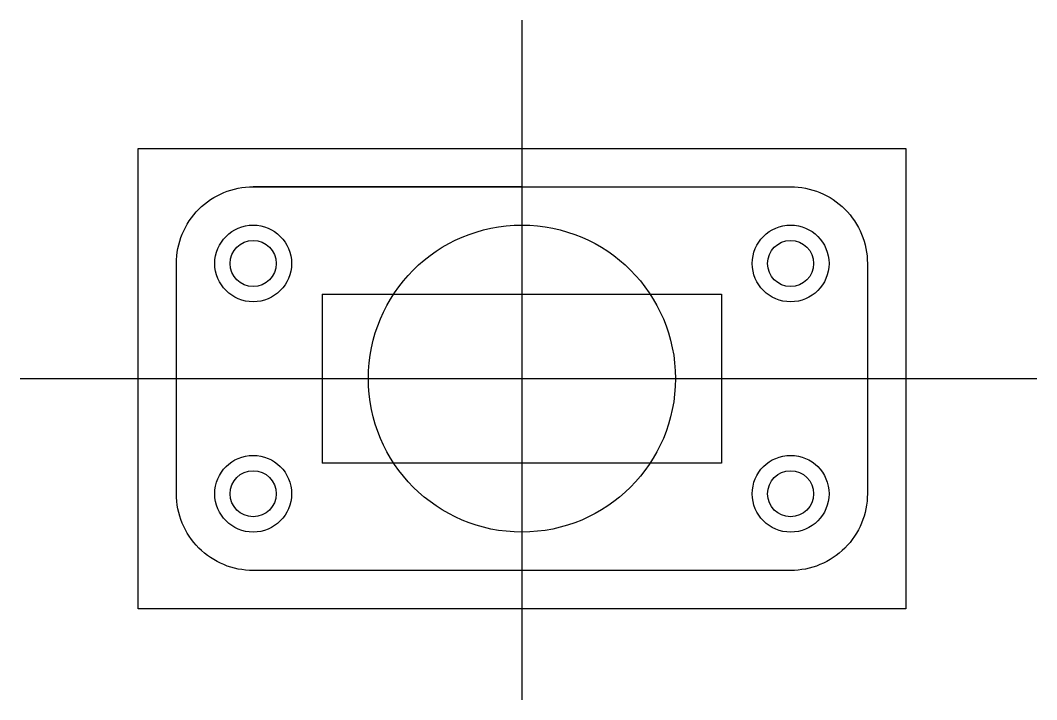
# Model space of a CAD drawing. Header units: inches. Extents: x 8.5 to 21.8, y 10.6 to 19.4.
import ezdxf

# ---------------------------------------------------------------- set-up
doc = ezdxf.new("R2010")
doc.units = ezdxf.units.IN
doc.header["$MEASUREMENT"] = 0
doc.linetypes.add('CENTER', pattern=[2, 1.25, -0.25, 0.25, -0.25])

msp = doc.modelspace()

# ---------------------------------------------------------------- linework, layer by layer
at = {"color": 251, "linetype": 'CENTER', "ltscale": 50, "true_color": 0x636466}
msp.add_line((15.074, 19.44), (15.074, 10.589), dxfattribs=at)
for p, q in [((15.074, 17.272), (11.574, 17.272)), ((12.474, 15.872), (12.474, 13.672)), ((12.474, 15.872), (17.674, 15.872)), ((17.674, 15.872), (17.674, 13.672)), ((17.674, 13.672), (12.474, 13.672))]:
    msp.add_line(p, q)
at = {"color": 251, "linetype": 'CENTER', "ltscale": 1000, "true_color": 0x636466}
msp.add_line((8.541, 14.772), (21.779, 14.772), dxfattribs=at)
msp.add_lwpolyline([(10.074, 17.772), (20.074, 17.772), (20.074, 11.772), (10.074, 11.772)], close=True)
msp.add_lwpolyline([(11.574, 17.272), (18.574, 17.272, -0.414214), (19.574, 16.272), (19.574, 13.272, -0.414214), (18.574, 12.272), (11.574, 12.272, -0.414214), (10.574, 13.272), (10.574, 16.272, -0.414214)], format="xyb", close=True)
for centre, radius in [((11.574, 16.272), 0.5), ((15.074, 14.772), 2), ((18.574, 16.272), 0.5), ((11.574, 16.272), 0.3), ((18.574, 16.272), 0.3), ((11.574, 13.272), 0.5), ((18.574, 13.272), 0.5), ((11.574, 13.272), 0.3), ((18.574, 13.272), 0.3)]:
    msp.add_circle(centre, radius)

doc.saveas('drawing.dxf')
